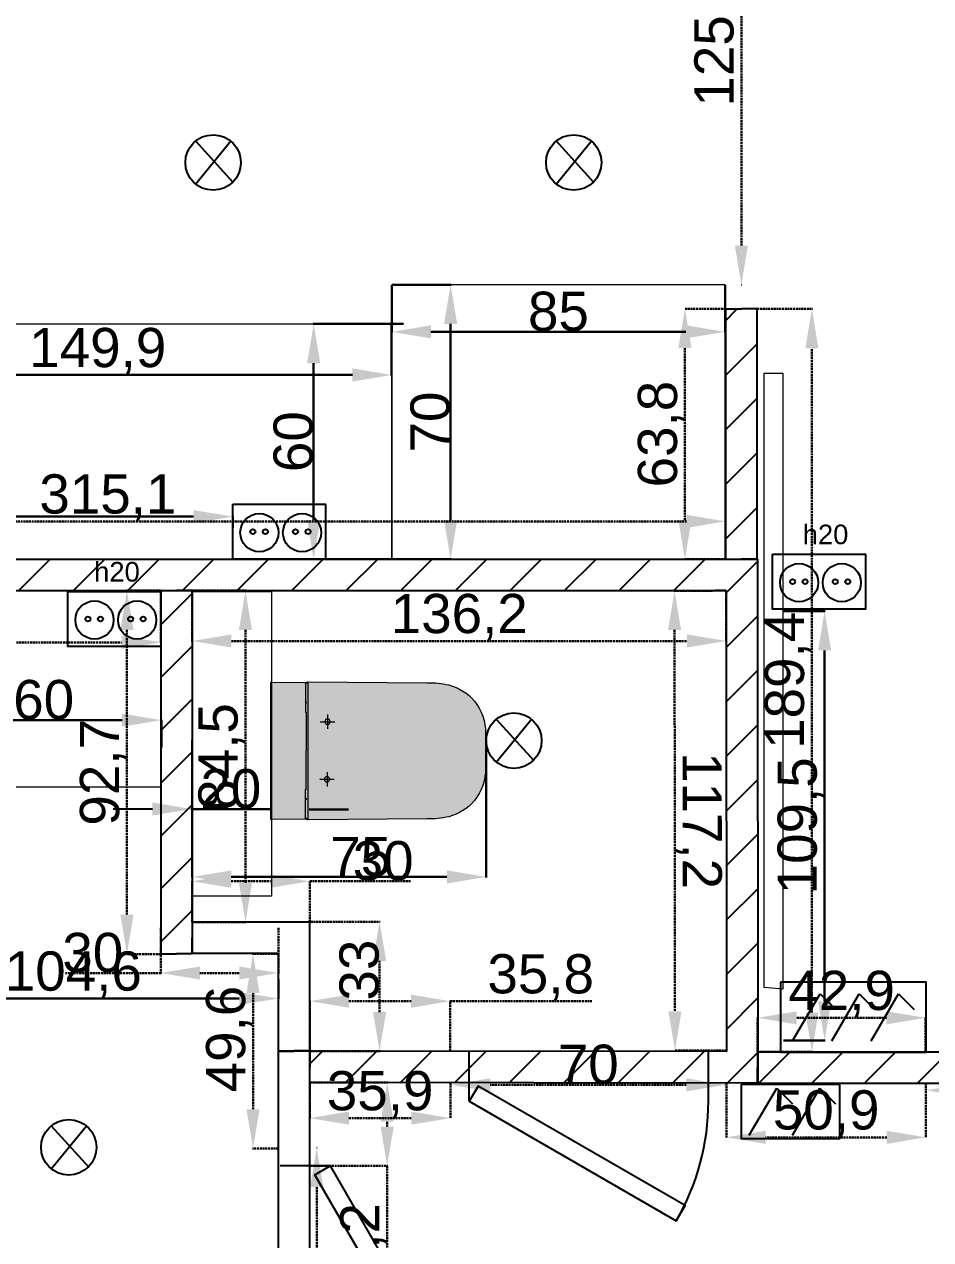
# Model space of a CAD drawing. Header units: millimetres. Extents: x -512 to 10191, y -563 to 7860.
# Drawn here: x 1442 to 3753, y 1165 to 4264 of the extents above; entities that cross this region are included whole.
import ezdxf

# ---------------------------------------------------------------- set-up
doc = ezdxf.new("R2010")
doc.units = ezdxf.units.MM
doc.linetypes.add('DASHED', pattern=[7, 5, -2, 0])
doc.layers.add('29.01.2020', color=121, linetype='Continuous')
doc.layers.add('электричество', color=210, linetype='Continuous')
doc.layers.add('мебель', color=252, linetype='Continuous', lineweight=9)
doc.layers.add('размеры', color=10, linetype='DASHED', transparency=0.5)
doc.styles.get("Standard").update_dxf_attribs({"font": 'arial.ttf'})
doc.dimstyles.new('ISO-25', dxfattribs={"dimtxt": 100, "dimasz": 100, "dimexe": 1.25, "dimexo": 0.625, "dimtad": 1, "dimdec": 1, "dimlfac": 0.1, "dimrnd": 0.1, "dimtxsty": 'Standard', "dimcen": 0, "dimadec": 0, "dimazin": 0, "dimtfac": 1, "dimtdec": 1, "dimtmove": 0, "dimatfit": 3, "dimfxl": 1, "dimlwd": 30, "dimlwe": 30, "dimarcsym": 0})

# ---------------------------------------------------------------- blocks, each defined once
blk = doc.blocks.new('*D36')
at = {"layer": 'размеры', "color": 0, "lineweight": 30, "transparency": 16777216}
for p, q in [((3271.3, 4858), (3271.9, 4858)), ((3270.6, 3700), (3270.6, 4758)), ((3271.3, 3600), (3271.9, 3600))]:
    blk.add_line(p, q, dxfattribs=at)
at = {"layer": 'размеры', "color": 0, "transparency": 16777216}
for points in [[(3254, 4758), (3287.3, 4758), (3270.6, 4858)], [(3254, 3700), (3287.3, 3700), (3270.6, 3600)]]:
    blk.add_solid(points, dxfattribs=at)
at = {"layer": 'размеры', "color": 0, "transparency": 16777216, "insert": (3209.9, 4229), "char_height": 100, "attachment_point": 5, "rotation": 90}
blk.add_mtext('125,8', dxfattribs=at)
blk = doc.blocks.new('*D42')
at = {"layer": 'мебель', "color": 0, "lineweight": 30, "transparency": 16777216}
for p, q in [((2409.4, 3500), (2178.8, 3500)), ((2180, 3400), (2180, 3000)), ((2409.4, 2900), (2178.8, 2900))]:
    blk.add_line(p, q, dxfattribs=at)
at = {"layer": 'мебель', "color": 0, "transparency": 16777216}
for points in [[(2163.3, 3400), (2196.7, 3400), (2180, 3500)], [(2163.3, 3000), (2196.7, 3000), (2180, 2900)]]:
    blk.add_solid(points, dxfattribs=at)
at = {"layer": 'мебель', "color": 0, "transparency": 16777216, "insert": (2128.3, 3200), "char_height": 100, "attachment_point": 5, "rotation": 90}
blk.add_mtext('60', dxfattribs=at)
blk = doc.blocks.new('*D44')
at = {"layer": 'мебель', "color": 0, "lineweight": 30, "transparency": 16777216}
for p, q in [((1870, 2439.4), (1870, 2088.8)), ((2620, 2439.4), (2620, 2088.8)), ((2520, 2090), (1970, 2090))]:
    blk.add_line(p, q, dxfattribs=at)
at = {"layer": 'мебель', "color": 0, "transparency": 16777216}
for points in [[(1970, 2106.7), (1970, 2073.3), (1870, 2090)], [(2520, 2106.7), (2520, 2073.3), (2620, 2090)]]:
    blk.add_solid(points, dxfattribs=at)
at = {"layer": 'мебель', "color": 0, "transparency": 16777216, "insert": (2300, 2141.5), "char_height": 100, "attachment_point": 5}
blk.add_mtext('75', dxfattribs=at)
blk = doc.blocks.new('*D53')
at = {"layer": 'мебель', "color": 0, "lineweight": 30, "transparency": 16777216}
for p, q in [((2379.2, 3599.4), (2379.2, 3478.8)), ((3229.2, 3599.4), (3229.2, 3478.8)), ((3129.2, 3480), (2479.2, 3480))]:
    blk.add_line(p, q, dxfattribs=at)
at = {"layer": 'мебель', "color": 0, "transparency": 16777216}
for points in [[(2479.2, 3496.7), (2479.2, 3463.3), (2379.2, 3480)], [(3129.2, 3496.7), (3129.2, 3463.3), (3229.2, 3480)]]:
    blk.add_solid(points, dxfattribs=at)
at = {"layer": 'мебель', "color": 0, "transparency": 16777216, "insert": (2804.2, 3531.7), "char_height": 100, "attachment_point": 5}
blk.add_mtext('85', dxfattribs=at)
blk = doc.blocks.new('*D54')
at = {"layer": 'мебель', "color": 0, "lineweight": 30, "transparency": 16777216}
for p, q in [((2379.8, 3600), (2530.4, 3600)), ((2529.2, 3500), (2529.2, 3000)), ((2379.8, 2900), (2530.4, 2900))]:
    blk.add_line(p, q, dxfattribs=at)
at = {"layer": 'мебель', "color": 0, "transparency": 16777216}
for points in [[(2512.5, 3500), (2545.9, 3500), (2529.2, 3600)], [(2512.5, 3000), (2545.9, 3000), (2529.2, 2900)]]:
    blk.add_solid(points, dxfattribs=at)
at = {"layer": 'мебель', "color": 0, "transparency": 16777216, "insert": (2477.5, 3250), "char_height": 100, "attachment_point": 5, "rotation": 90}
blk.add_mtext('70', dxfattribs=at)
blk = doc.blocks.new('*D57')
at = {"layer": 'мебель', "color": 0, "lineweight": 30, "transparency": 16777216}
for p, q in [((880, 3499.4), (880, 3368.8)), ((2378.9, 3499.4), (2378.9, 3368.8)), ((980, 3370), (2278.9, 3370))]:
    blk.add_line(p, q, dxfattribs=at)
at = {"layer": 'мебель', "color": 0, "transparency": 16777216}
for points in [[(980, 3386.7), (980, 3353.3), (880, 3370)], [(2278.9, 3386.7), (2278.9, 3353.3), (2378.9, 3370)]]:
    blk.add_solid(points, dxfattribs=at)
at = {"layer": 'мебель', "color": 0, "transparency": 16777216, "insert": (1629.4, 3430.7), "char_height": 100, "attachment_point": 5}
blk.add_mtext('149,9', dxfattribs=at)
blk = doc.blocks.new('*D64')
at = {"layer": 'мебель', "color": 0, "lineweight": 30, "transparency": 16777216}
for p, q in [((1043.9, 1829.4), (1043.9, 1778.8)), ((2090.3, 1829.4), (2090.3, 1778.8)), ((1990.3, 1780), (1143.9, 1780))]:
    blk.add_line(p, q, dxfattribs=at)
at = {"layer": 'мебель', "color": 0, "transparency": 16777216}
for points in [[(1143.9, 1796.7), (1143.9, 1763.3), (1043.9, 1780)], [(1990.3, 1796.7), (1990.3, 1763.3), (2090.3, 1780)]]:
    blk.add_solid(points, dxfattribs=at)
at = {"layer": 'мебель', "color": 0, "transparency": 16777216, "insert": (1567.1, 1840.7), "char_height": 100, "attachment_point": 5}
blk.add_mtext('104,6', dxfattribs=at)
blk = doc.blocks.new('*U115')
for p, q in [((0, 0), (0, 5)), ((24, 0), (24, 5))]:
    blk.add_line(p, q)
blk.add_lwpolyline([(0, 0), (20.78, -12), (21.66, -10.48), (0.88, 1.52)], close=True)
blk.add_arc((0, 0), 24, 330, 0)
blk = doc.blocks.new('*U87')
for p, q in [((-24, 0), (-24, 5)), ((0, 0), (0, 5))]:
    blk.add_line(p, q)
blk.add_lwpolyline([(0, 0), (-20.78, -12), (-21.66, -10.48), (-0.88, 1.52)], close=True)
blk.add_arc((0, 0), 24, 180, 210)
blk = doc.blocks.new('унитаз подвесной GAP')
at = {"layer": 'мебель', "true_color": 0xffffff}
h = blk.add_hatch(color=7, dxfattribs=at)
h.dxf.hatch_style = 1
edge = h.paths.add_edge_path()
edge.add_line((240587.7, 4751.5), (240632.2, 4752.1))
edge.add_arc((240633.5, 4881.4), 129.4, 269.4309, 308.8789)
edge.add_arc((240632.4, 4878.2), 127.5, 310.1545, 345.1501)
edge.add_arc((240558.3, 4892.3), 202.8, 346.6599, 362.3811)
edge.add_line((240761, 4900.8), (240763.8, 5206))
edge.add_arc((240762.2, 5206), 1.6, 359.6388, 449.6869)
edge.add_line((240762.2, 5207.6), (240762.7, 5299.8))
edge.add_line((240762.7, 5299.8), (240587.7, 5299.8))
edge.add_line((240587.7, 5299.8), (240412.7, 5299.8))
edge.add_line((240412.7, 5299.8), (240413.2, 5207.6))
edge.add_arc((240413.2, 5206), 1.6, 90.3131, 180.3612)
edge.add_line((240411.6, 5206), (240414.4, 4900.8))
edge.add_arc((240617, 4892.3), 202.8, 177.6189, 193.3401)
edge.add_arc((240543, 4878.2), 127.5, 194.8499, 229.8455)
edge.add_arc((240541.9, 4881.4), 129.4, 231.1211, 270.5691)
edge.add_line((240543.2, 4752.1), (240587.7, 4751.5))
at = {"layer": 'мебель'}
for p, q in [((240414.8, 5209.1), (240414.8, 5210.1)), ((240416.4, 5211.6), (240463.1, 5211.6)), ((240464.1, 5210.6), (240464.1, 5207.6)), ((240464.1, 5207.6), (240464.9, 5207.6)), ((240464.9, 5207.6), (240465, 5211.6)), ((240465, 5211.6), (240489.1, 5211.6)), ((240489.1, 5211.6), (240489.1, 5210.5)), ((240490.4, 5209.8), (240587.7, 5209.8)), ((240685, 5209.8), (240587.7, 5209.8)), ((240710.4, 5211.6), (240686.3, 5211.6)), ((240686.3, 5211.6), (240686.3, 5210.5)), ((240710.4, 5207.6), (240710.4, 5211.6)), ((240711.3, 5207.6), (240710.4, 5207.6)), ((240711.3, 5210.6), (240711.3, 5207.6)), ((240759, 5211.6), (240712.3, 5211.6)), ((240760.5, 5209.1), (240760.5, 5210.1)), ((240495.1, 5155.2), (240531.8, 5155.2)), ((240513.5, 5173.6), (240513.5, 5136.9)), ((240641.9, 5156.4), (240678.6, 5156.4)), ((240660.3, 5174.7), (240660.3, 5138))]:
    blk.add_line(p, q, dxfattribs=at)
blk.add_lwpolyline([(240587.7, 4751.5), (240632.2, 4752.1, 0.173845), (240714.7, 4780.7, 0.153895), (240755.7, 4845.5, 0.068705), (240761, 4900.8), (240763.8, 5206, 0.41446), (240762.2, 5207.6), (240762.7, 5299.8), (240587.7, 5299.8), (240412.7, 5299.8), (240413.2, 5207.6, 0.41446), (240411.6, 5206), (240414.4, 4900.8, 0.068705), (240419.7, 4845.5, 0.153895), (240460.7, 4780.7, 0.173845), (240543.2, 4752.1)], format="xyb", close=True, dxfattribs=at)
blk.add_lwpolyline([(240411.6, 5206), (240411.9, 5205.6), (240763.5, 5205.6), (240763.8, 5206)], dxfattribs=at)
for centre in [(240513.5, 5155.2), (240660.3, 5156.4)]:
    blk.add_circle(centre, 6.88, dxfattribs=at)
for centre, radius, start, end in [((240412.9, 5209.6), 1.99, 277.7947, 346.7301), ((240417.2, 5209.3), 2.46, 109.3131, 160.7778), ((240463.1, 5210.6), 1.01, 0.2284, 89.998), ((240490.3, 5211.4), 1.52, 214.8684, 272.3965), ((240685.1, 5211.4), 1.52, 267.6035, 325.1316), ((240712.3, 5210.6), 1.01, 90.002, 179.7716), ((240758.2, 5209.3), 2.46, 19.2222, 70.6869), ((240762.5, 5209.6), 1.99, 193.2699, 262.2053)]:
    blk.add_arc(centre, radius, start, end, dxfattribs=at)
blk = doc.blocks.new('*D97')
at = {"layer": 'мебель', "color": 0, "lineweight": 30, "transparency": 16777216}
for p, q in [((1768.7, 2263.2), (1668.7, 2263.4)), ((1868.7, 2263.1), (1868.7, 2264.2)), ((1868.7, 2263), (2068.7, 2262.5)), ((2068.7, 2263.1), (2068.7, 2263.7)), ((2168.7, 2262.2), (2268.7, 2262))]:
    blk.add_line(p, q, dxfattribs=at)
at = {"layer": 'мебель', "color": 0, "transparency": 16777216}
for points in [[(1768.7, 2279.9), (1768.6, 2246.5), (1868.7, 2263)], [(2168.7, 2278.9), (2168.7, 2245.6), (2068.7, 2262.5)]]:
    blk.add_solid(points, dxfattribs=at)
at = {"layer": 'мебель', "color": 0, "transparency": 16777216, "insert": (1968.8, 2314.4), "char_height": 100, "attachment_point": 5, "rotation": 359.8653}
blk.add_mtext('20', dxfattribs=at)
blk = doc.blocks.new('розетка')
at = {"layer": 'электричество'}
blk.add_lwpolyline([(-1400, 6170.8), (-1163.2, 6170.8), (-1163.2, 6030), (-1400, 6030)], close=True, dxfattribs=at)
for centre, radius in [((-1332.1, 6097.9), 48.7), ((-1223.3, 6097.9), 48.7), ((-1348.8, 6100.4), 6.4), ((-1316.8, 6100.4), 6.4), ((-1240, 6100.4), 6.4), ((-1208, 6100.4), 6.4)]:
    blk.add_circle(centre, radius, dxfattribs=at)
blk = doc.blocks.new('выключатель')
at = {"layer": 'электричество'}
for p, q in [((-1290, 5710), (-1220, 5830)), ((-1220, 5830), (-1180, 5790)), ((-1180, 5710), (-1110, 5830)), ((-1110, 5830), (-1070, 5790))]:
    blk.add_line(p, q, dxfattribs=at)
blk.add_lwpolyline([(-1310, 5840), (-1060, 5840), (-1060, 5700), (-1310, 5700)], close=True, dxfattribs=at)
blk = doc.blocks.new('тройной выключатель')
at = {"layer": 'электричество'}
for p, q in [((-1840, 5720), (-1770, 5840)), ((-1770, 5840), (-1730, 5800)), ((-1740, 5720), (-1670, 5840)), ((-1670, 5840), (-1630, 5800)), ((-1640, 5720), (-1570, 5840)), ((-1570, 5840), (-1530, 5800))]:
    blk.add_line(p, q, dxfattribs=at)
blk.add_lwpolyline([(-1870, 5870), (-1500, 5870), (-1500, 5690), (-1870, 5690)], close=True, dxfattribs=at)
blk = doc.blocks.new('лампочка')
at = {"layer": 'электричество'}
for p, q in [((-1760, 6240), (-1570, 6030)), ((-1760, 6020), (-1580, 6240))]:
    blk.add_line(p, q, dxfattribs=at)
blk.add_circle((-1670, 6130), 141.4, dxfattribs=at)
blk = doc.blocks.new('*D116')
at = {"layer": 'размеры', "color": 0, "lineweight": 30, "transparency": 16777216}
for p, q in [((2530.2, 1560), (2530.2, 1558.6)), ((3130.2, 1559.8), (2630.2, 1559.8)), ((3230.2, 1560), (3230.2, 1558.6))]:
    blk.add_line(p, q, dxfattribs=at)
at = {"layer": 'размеры', "color": 0, "transparency": 16777216}
for points in [[(2630.2, 1576.5), (2630.2, 1543.1), (2530.2, 1559.8)], [(3130.2, 1576.5), (3130.2, 1543.1), (3230.2, 1559.8)]]:
    blk.add_solid(points, dxfattribs=at)
at = {"layer": 'размеры', "color": 0, "transparency": 16777216, "insert": (2880.2, 1611.5), "char_height": 100, "attachment_point": 5}
blk.add_mtext('70', dxfattribs=at)
blk = doc.blocks.new('*D117')
at = {"layer": 'размеры', "color": 0, "lineweight": 30, "transparency": 16777216}
for p, q in [((2187.7, 1398.9), (2189.2, 1398.9)), ((2187.9, 1298.9), (2187.9, 798.9)), ((2187.7, 698.9), (2189.2, 698.9))]:
    blk.add_line(p, q, dxfattribs=at)
at = {"layer": 'размеры', "color": 0, "transparency": 16777216}
for points in [[(2171.2, 1298.9), (2204.6, 1298.9), (2187.9, 1398.9)], [(2171.2, 798.9), (2204.6, 798.9), (2187.9, 698.9)]]:
    blk.add_solid(points, dxfattribs=at)
at = {"layer": 'размеры', "color": 0, "transparency": 16777216, "insert": (2136.2, 1048.9), "char_height": 100, "attachment_point": 5, "rotation": 90}
blk.add_mtext('70', dxfattribs=at)
blk = doc.blocks.new('*D122')
at = {"layer": 'мебель', "color": 0, "lineweight": 30, "transparency": 16777216}
for p, q in [((1191.6, 2420.4), (1191.6, 2491)), ((1291.6, 2489.8), (1691.6, 2489.8)), ((1791.6, 2420.4), (1791.6, 2491))]:
    blk.add_line(p, q, dxfattribs=at)
at = {"layer": 'мебель', "color": 0, "transparency": 16777216}
for points in [[(1291.6, 2506.5), (1291.6, 2473.1), (1191.6, 2489.8)], [(1691.6, 2506.5), (1691.6, 2473.1), (1791.6, 2489.8)]]:
    blk.add_solid(points, dxfattribs=at)
at = {"layer": 'мебель', "color": 0, "transparency": 16777216, "insert": (1491.6, 2541.5), "char_height": 100, "attachment_point": 5}
blk.add_mtext('60', dxfattribs=at)
blk = doc.blocks.new('*D125')
at = {"layer": 'электричество', "color": 0, "lineweight": 30, "transparency": 16777216}
for p, q in [((105, 2980.5), (105, 3010)), ((205, 3008.8), (1873.8, 3008.8)), ((1973.8, 2980.5), (1973.8, 3010))]:
    blk.add_line(p, q, dxfattribs=at)
at = {"layer": 'электричество', "color": 0, "transparency": 16777216}
for points in [[(205, 3025.5), (205, 2992.1), (105, 3008.8)], [(1873.8, 3025.5), (1873.8, 2992.1), (1973.8, 3008.8)]]:
    blk.add_solid(points, dxfattribs=at)
at = {"layer": 'электричество', "color": 0, "transparency": 16777216, "insert": (1039.4, 3069.5), "char_height": 100, "attachment_point": 5}
blk.add_mtext('186,9', dxfattribs=at)
blk = doc.blocks.new('*D126')
at = {"layer": 'электричество', "color": 0, "lineweight": 30, "transparency": 16777216}
for p, q in [((3378.3, 2767.7), (3484.1, 2767.7)), ((3482.9, 1772.9), (3482.9, 2667.7)), ((3378.3, 1672.9), (3484.1, 1672.9))]:
    blk.add_line(p, q, dxfattribs=at)
at = {"layer": 'электричество', "color": 0, "transparency": 16777216}
for points in [[(3466.2, 2667.7), (3499.6, 2667.7), (3482.9, 2767.7)], [(3466.2, 1772.9), (3499.6, 1772.9), (3482.9, 1672.9)]]:
    blk.add_solid(points, dxfattribs=at)
at = {"layer": 'электричество', "color": 0, "transparency": 16777216, "insert": (3422.2, 2220.3), "char_height": 100, "attachment_point": 5, "rotation": 90}
blk.add_mtext('109,5', dxfattribs=at)
blk = doc.blocks.new('*D144')
at = {"layer": 'размеры', "color": 0, "lineweight": 30, "transparency": 16777216}
for p, q in [((80, 2900.6), (80, 2997.9)), ((180, 2996.7), (3130.5, 2996.7)), ((3230.5, 2900.6), (3230.5, 2997.9))]:
    blk.add_line(p, q, dxfattribs=at)
at = {"layer": 'размеры', "color": 0, "transparency": 16777216}
for points in [[(180, 3013.4), (180, 2980), (80, 2996.7)], [(3130.5, 3013.4), (3130.5, 2980), (3230.5, 2996.7)]]:
    blk.add_solid(points, dxfattribs=at)
at = {"layer": 'размеры', "color": 0, "transparency": 16777216, "insert": (1655.3, 3057.4), "char_height": 100, "attachment_point": 5}
blk.add_mtext('315,1', dxfattribs=at)
blk = doc.blocks.new('*D145')
at = {"layer": 'размеры', "color": 0, "lineweight": 30, "transparency": 16777216}
for p, q in [((3230, 3538.5), (3125.4, 3538.5)), ((3126.7, 3000), (3126.7, 3438.5)), ((3230, 2900), (3125.4, 2900))]:
    blk.add_line(p, q, dxfattribs=at)
at = {"layer": 'размеры', "color": 0, "transparency": 16777216}
for points in [[(3110, 3438.5), (3143.3, 3438.5), (3126.7, 3538.5)], [(3110, 3000), (3143.3, 3000), (3126.7, 2900)]]:
    blk.add_solid(points, dxfattribs=at)
at = {"layer": 'размеры', "color": 0, "transparency": 16777216, "insert": (3065.9, 3219.2), "char_height": 100, "attachment_point": 5, "rotation": 90}
blk.add_mtext('63,8', dxfattribs=at)
blk = doc.blocks.new('*D153')
at = {"layer": 'размеры', "color": 0, "lineweight": 30, "transparency": 16777216}
for p, q in [((3311.3, 3538.3), (3451.7, 3538.3)), ((3450.5, 1744.1), (3450.5, 3438.3)), ((3311.3, 1644.1), (3451.7, 1644.1))]:
    blk.add_line(p, q, dxfattribs=at)
at = {"layer": 'размеры', "color": 0, "transparency": 16777216}
for points in [[(3433.8, 3438.3), (3467.1, 3438.3), (3450.5, 3538.3)], [(3433.8, 1744.1), (3467.1, 1744.1), (3450.5, 1644.1)]]:
    blk.add_solid(points, dxfattribs=at)
at = {"layer": 'размеры', "color": 0, "transparency": 16777216, "insert": (3389.7, 2591.2), "char_height": 100, "attachment_point": 5, "rotation": 90}
blk.add_mtext('189,4', dxfattribs=at)
blk = doc.blocks.new('*D154')
at = {"layer": 'размеры', "color": 0, "lineweight": 30, "transparency": 16777216}
for p, q in [((1870.3, 2819.4), (1870.3, 2690.4)), ((3232, 2819.4), (3232, 2690.4)), ((1970.3, 2691.6), (3132, 2691.6))]:
    blk.add_line(p, q, dxfattribs=at)
at = {"layer": 'размеры', "color": 0, "transparency": 16777216}
for points in [[(1970.3, 2708.3), (1970.3, 2675), (1870.3, 2691.6)], [(3132, 2708.3), (3132, 2675), (3232, 2691.6)]]:
    blk.add_solid(points, dxfattribs=at)
at = {"layer": 'размеры', "color": 0, "transparency": 16777216, "insert": (2551.2, 2752.4), "char_height": 100, "attachment_point": 5}
blk.add_mtext('136,2', dxfattribs=at)
blk = doc.blocks.new('*D155')
at = {"layer": 'размеры', "color": 0, "lineweight": 30, "transparency": 16777216}
for p, q in [((3231.4, 2820), (3099, 2819.9)), ((3100.3, 2719.9), (3101.2, 1747.5)), ((3232.4, 1647.6), (3100, 1647.5))]:
    blk.add_line(p, q, dxfattribs=at)
at = {"layer": 'размеры', "color": 0, "transparency": 16777216}
for points in [[(3117, 2719.9), (3083.6, 2719.9), (3100.2, 2819.9)], [(3117.9, 1747.5), (3084.5, 1747.5), (3101.3, 1647.5)]]:
    blk.add_solid(points, dxfattribs=at)
at = {"layer": 'размеры', "color": 0, "transparency": 16777216, "insert": (3161.5, 2233.7), "char_height": 100, "attachment_point": 5, "rotation": 270.0531}
blk.add_mtext('117,2', dxfattribs=at)
blk = doc.blocks.new('*D156')
at = {"layer": 'размеры', "color": 0, "lineweight": 30, "transparency": 16777216}
for p, q in [((2170, 1646.6), (2170, 1774.4)), ((2270, 1773.2), (2428.3, 1773.1)), ((2528.3, 1646.5), (2528.3, 1774.3)), ((2528.3, 1773.1), (2889.4, 1773))]:
    blk.add_line(p, q, dxfattribs=at)
at = {"layer": 'размеры', "color": 0, "transparency": 16777216}
for points in [[(2270, 1789.8), (2270, 1756.5), (2170, 1773.2)], [(2428.3, 1789.8), (2428.3, 1756.4), (2528.3, 1773.1)]]:
    blk.add_solid(points, dxfattribs=at)
at = {"layer": 'размеры', "color": 0, "transparency": 16777216, "insert": (2758.9, 1833.7), "char_height": 100, "attachment_point": 5, "rotation": 359.9817}
blk.add_mtext('35,8', dxfattribs=at)
blk = doc.blocks.new('*D157')
at = {"layer": 'размеры', "color": 0, "lineweight": 30, "transparency": 16777216}
for p, q in [((2165.6, 1975.9), (2349.4, 1975.9)), ((2348.1, 1745.5), (2348.1, 1875.9)), ((2171.2, 1645.5), (2349.4, 1645.5))]:
    blk.add_line(p, q, dxfattribs=at)
at = {"layer": 'размеры', "color": 0, "transparency": 16777216}
for points in [[(2331.4, 1875.9), (2364.8, 1875.9), (2348.1, 1975.9)], [(2331.4, 1745.5), (2364.8, 1745.5), (2348.1, 1645.5)]]:
    blk.add_solid(points, dxfattribs=at)
at = {"layer": 'размеры', "color": 0, "transparency": 16777216, "insert": (2296.4, 1852.4), "char_height": 100, "attachment_point": 5, "rotation": 90}
blk.add_mtext('33', dxfattribs=at)
blk = doc.blocks.new('*D158')
at = {"layer": 'размеры', "color": 0, "lineweight": 30, "transparency": 16777216}
for p, q in [((1870, 1975.4), (1870, 2080.2)), ((1970, 2078.9), (2070.2, 2078.9)), ((2170.2, 1975.4), (2170.2, 2080.2)), ((2170.2, 2078.9), (2429.2, 2078.9))]:
    blk.add_line(p, q, dxfattribs=at)
at = {"layer": 'размеры', "color": 0, "transparency": 16777216}
for points in [[(1970, 2095.6), (1970, 2062.3), (1870, 2078.9)], [(2070.2, 2095.6), (2070.2, 2062.3), (2170.2, 2078.9)]]:
    blk.add_solid(points, dxfattribs=at)
at = {"layer": 'размеры', "color": 0, "transparency": 16777216, "insert": (2357.2, 2130.7), "char_height": 100, "attachment_point": 5}
blk.add_mtext('30', dxfattribs=at)
blk = doc.blocks.new('*D159')
at = {"layer": 'размеры', "color": 0, "lineweight": 30, "transparency": 16777216}
for p, q in [((1870.6, 2820), (2007.4, 2820)), ((2006.1, 2720), (2006.1, 2074.7)), ((1870.6, 1974.7), (2007.4, 1974.7))]:
    blk.add_line(p, q, dxfattribs=at)
at = {"layer": 'размеры', "color": 0, "transparency": 16777216}
for points in [[(1989.4, 2720), (2022.8, 2720), (2006.1, 2820)], [(1989.4, 2074.7), (2022.8, 2074.7), (2006.1, 1974.7)]]:
    blk.add_solid(points, dxfattribs=at)
at = {"layer": 'размеры', "color": 0, "transparency": 16777216, "insert": (1945.4, 2397.3), "char_height": 100, "attachment_point": 5, "rotation": 90}
blk.add_mtext('84,5', dxfattribs=at)
blk = doc.blocks.new('*D160')
at = {"layer": 'размеры', "color": 0, "lineweight": 30, "transparency": 16777216}
for p, q in [((580, 2819.4), (580, 2687)), ((1790.3, 2819.4), (1790.3, 2687)), ((680, 2688.2), (1690.3, 2688.2))]:
    blk.add_line(p, q, dxfattribs=at)
at = {"layer": 'размеры', "color": 0, "transparency": 16777216}
for points in [[(680, 2704.9), (680, 2671.5), (580, 2688.2)], [(1690.3, 2704.9), (1690.3, 2671.5), (1790.3, 2688.2)]]:
    blk.add_solid(points, dxfattribs=at)
at = {"layer": 'размеры', "color": 0, "transparency": 16777216, "insert": (1185.1, 2739), "char_height": 100, "attachment_point": 5}
blk.add_mtext('121', dxfattribs=at)
blk = doc.blocks.new('*D161')
at = {"layer": 'размеры', "color": 0, "lineweight": 30, "transparency": 16777216}
for p, q in [((1789.4, 2820), (1702.7, 2820)), ((1703.9, 2720), (1703.9, 1993.4)), ((1789.4, 1893.4), (1702.7, 1893.4))]:
    blk.add_line(p, q, dxfattribs=at)
at = {"layer": 'размеры', "color": 0, "transparency": 16777216}
for points in [[(1687.2, 2720), (1720.6, 2720), (1703.9, 2820)], [(1687.2, 1993.4), (1720.6, 1993.4), (1703.9, 1893.4)]]:
    blk.add_solid(points, dxfattribs=at)
at = {"layer": 'размеры', "color": 0, "transparency": 16777216, "insert": (1643.2, 2356.7), "char_height": 100, "attachment_point": 5, "rotation": 90}
blk.add_mtext('92,7', dxfattribs=at)
blk = doc.blocks.new('*D162')
at = {"layer": 'размеры', "color": 0, "lineweight": 30, "transparency": 16777216}
for p, q in [((1789.9, 1960.1), (1789.9, 1843.7)), ((2090.2, 1960.1), (2090.2, 1843.7)), ((1789.9, 1845), (1544.8, 1845)), ((1990.2, 1845), (1889.9, 1845))]:
    blk.add_line(p, q, dxfattribs=at)
at = {"layer": 'размеры', "color": 0, "transparency": 16777216}
for points in [[(1889.9, 1861.6), (1889.9, 1828.3), (1789.9, 1845)], [(1990.2, 1861.6), (1990.2, 1828.3), (2090.2, 1845)]]:
    blk.add_solid(points, dxfattribs=at)
at = {"layer": 'размеры', "color": 0, "transparency": 16777216, "insert": (1616.8, 1896.7), "char_height": 100, "attachment_point": 5}
blk.add_mtext('30', dxfattribs=at)
blk = doc.blocks.new('*D164')
at = {"layer": 'размеры', "color": 0, "lineweight": 30, "transparency": 16777216}
for p, q in [((2089.6, 1893.7), (2024.2, 1893.7)), ((2025.4, 1497.4), (2025.4, 1793.7)), ((2089.6, 1397.4), (2024.2, 1397.4))]:
    blk.add_line(p, q, dxfattribs=at)
at = {"layer": 'размеры', "color": 0, "transparency": 16777216}
for points in [[(2008.7, 1793.7), (2042.1, 1793.7), (2025.4, 1893.7)], [(2008.7, 1497.4), (2042.1, 1497.4), (2025.4, 1397.4)]]:
    blk.add_solid(points, dxfattribs=at)
at = {"layer": 'размеры', "color": 0, "transparency": 16777216, "insert": (1964.7, 1676.5), "char_height": 100, "attachment_point": 5, "rotation": 90}
blk.add_mtext('49,6', dxfattribs=at)
blk = doc.blocks.new('*D168')
at = {"layer": 'размеры', "color": 0, "lineweight": 30, "transparency": 16777216}
for p, q in [((2169.9, 1564.8), (2169.9, 1473.7)), ((2529, 1564.7), (2529, 1473.6)), ((2429, 1474.9), (2269.9, 1474.9))]:
    blk.add_line(p, q, dxfattribs=at)
at = {"layer": 'размеры', "color": 0, "transparency": 16777216}
for points in [[(2269.9, 1491.6), (2269.9, 1458.3), (2169.9, 1475)], [(2429, 1491.6), (2429, 1458.2), (2529, 1474.9)]]:
    blk.add_solid(points, dxfattribs=at)
at = {"layer": 'размеры', "color": 0, "transparency": 16777216, "insert": (2349.5, 1535.6), "char_height": 100, "attachment_point": 5, "rotation": 359.987}
blk.add_mtext('35,9', dxfattribs=at)
blk = doc.blocks.new('*D169')
at = {"layer": 'размеры', "color": 0, "lineweight": 30, "transparency": 16777216}
for p, q in [((2170.6, 1565.5), (2368.7, 1565.5)), ((2367.4, 1465.5), (2367.4, 1453.2)), ((2170.6, 1353.2), (2368.7, 1353.2)), ((2367.4, 1353.2), (2367.4, 991.5))]:
    blk.add_line(p, q, dxfattribs=at)
at = {"layer": 'размеры', "color": 0, "transparency": 16777216}
for points in [[(2350.8, 1465.5), (2384.1, 1465.5), (2367.4, 1565.5)], [(2350.8, 1453.2), (2384.1, 1453.2), (2367.4, 1353.2)]]:
    blk.add_solid(points, dxfattribs=at)
at = {"layer": 'размеры', "color": 0, "transparency": 16777216, "insert": (2306.7, 1122.3), "char_height": 100, "attachment_point": 5, "rotation": 90}
blk.add_mtext('21,2', dxfattribs=at)
blk = doc.blocks.new('*D177')
at = {"layer": 'размеры', "color": 0, "lineweight": 30, "transparency": 16777216}
for p, q in [((3741.3, 1564.3), (3741.3, 1544.7)), ((5010.6, 1563.6), (5010.6, 1544.7)), ((4910.6, 1545.9), (3841.3, 1545.9))]:
    blk.add_line(p, q, dxfattribs=at)
at = {"layer": 'размеры', "color": 0, "transparency": 16777216}
for points in [[(3841.3, 1562.6), (3841.3, 1529.3), (3741.3, 1545.9)], [(4910.6, 1562.6), (4910.6, 1529.3), (5010.6, 1545.9)]]:
    blk.add_solid(points, dxfattribs=at)
at = {"layer": 'размеры', "color": 0, "transparency": 16777216, "insert": (4376, 1606.6), "char_height": 100, "attachment_point": 5}
blk.add_mtext('126,9', dxfattribs=at)
blk = doc.blocks.new('*D178')
at = {"layer": 'размеры', "color": 0, "lineweight": 30, "transparency": 16777216}
for p, q in [((3232.3, 1563.4), (3232.3, 1424.7)), ((3741.3, 1564.3), (3741.3, 1424.7)), ((3641.3, 1425.9), (3332.3, 1425.9))]:
    blk.add_line(p, q, dxfattribs=at)
at = {"layer": 'размеры', "color": 0, "transparency": 16777216}
for points in [[(3332.3, 1442.6), (3332.3, 1409.3), (3232.3, 1425.9)], [(3641.3, 1442.6), (3641.3, 1409.3), (3741.3, 1425.9)]]:
    blk.add_solid(points, dxfattribs=at)
at = {"layer": 'размеры', "color": 0, "transparency": 16777216, "insert": (3486.8, 1486.7), "char_height": 100, "attachment_point": 5}
blk.add_mtext('50,9', dxfattribs=at)
blk = doc.blocks.new('*D179')
at = {"layer": 'размеры', "color": 0, "lineweight": 30, "transparency": 16777216}
for p, q in [((3311.9, 1644.8), (3311.9, 1731.9)), ((3411.9, 1730.7), (3640.4, 1730.7)), ((3740.4, 1645), (3740.4, 1731.9))]:
    blk.add_line(p, q, dxfattribs=at)
at = {"layer": 'размеры', "color": 0, "transparency": 16777216}
for points in [[(3411.9, 1747.3), (3411.9, 1714), (3311.9, 1730.7)], [(3640.4, 1747.3), (3640.4, 1714), (3740.4, 1730.7)]]:
    blk.add_solid(points, dxfattribs=at)
at = {"layer": 'размеры', "color": 0, "transparency": 16777216, "insert": (3526.2, 1791.4), "char_height": 100, "attachment_point": 5}
blk.add_mtext('42,9', dxfattribs=at)

msp = doc.modelspace()

# ---------------------------------------------------------------- hatches: boundary and pattern name
at = {"layer": '29.01.2020'}
h = msp.add_hatch(dxfattribs=at)
h.set_pattern_fill('ANSI31', color=256, scale=31)
h.paths.add_polyline_path([(3310.64, 3538.29), (3230.64, 3538.29), (3230.64, 2900), (3310.64, 2900)])
h = msp.add_hatch(dxfattribs=at)
h.set_pattern_fill('ANSI31', color=256, scale=31)
h.paths.add_polyline_path([(580, 2900), (580, 2820), (3231.98, 2820), (3232.29, 1644.48), (2170.01, 1645.44), (2169.94, 1565.44), (3311.89, 1564.41), (3311.89, 1644.22), (3311.96, 2900)])
h.paths.add_polyline_path([(2170.22, 1974.79), (1870, 1974.79), (1870, 1894.79), (2090.22, 1894.79), (2090.22, 1646.15), (2170.22, 1646.15)], flags=16)
h.paths.add_polyline_path([(2170.22, 1974.79), (1869.95, 1974.79), (1869.95, 1894.79), (2090.22, 1894.79), (2090.22, 1646.15), (2170.22, 1646.15)], flags=17)
h.paths.add_polyline_path([(2240.18, 946.26), (2240.18, 1151.65), (2034.11, 1151.65), (2034.11, 946.26)], flags=9)
h = msp.add_hatch(dxfattribs=at)
h.set_pattern_fill('ANSI31', color=256, scale=30)
h.paths.add_polyline_path([(1790, 1893.81), (1870, 1893.81), (1870, 2820), (1790, 2820)])
h = msp.add_hatch(dxfattribs=at)
h.set_pattern_fill('ANSI31', color=256, scale=30)
h.paths.add_polyline_path([(6569.19, 1644.22), (3311.89, 1644.22), (3311.89, 1564.22), (6569.19, 1564.22)])

# ---------------------------------------------------------------- linework, layer by layer
for p, q in [((3230.64, 2900), (3230.64, 3538.29)), ((3230.64, 3538.29), (3270.64, 3538.29)), ((3310.64, 3538.29), (3270.64, 3538.29)), ((3310.64, 2900), (3310.64, 3538.29)), ((580, 2900), (3311.96, 2900)), ((3230.64, 2900), (3270.64, 2900)), ((3310.64, 2900), (3270.64, 2900)), ((3311.96, 2900), (3312.31, 1564.41)), ((580, 2820), (3231.98, 2820)), ((1790, 2820), (1830, 2820)), ((1790, 2820), (1790, 1893.81)), ((1870, 2820), (1830, 2820)), ((1870, 2820), (1870, 1893.81)), ((3231.98, 2820), (3232.29, 1644.48)), ((2170.22, 1974.79), (1869.95, 1974.79)), ((1869.95, 1974.79), (1869.95, 1934.79)), ((2170.22, 1645.93), (2170.22, 1974.79)), ((1869.95, 1894.79), (1869.95, 1934.79)), ((1790, 1893.81), (1830, 1893.81)), ((1870, 1893.81), (1830, 1893.81)), ((2090.22, 1894.79), (1869.95, 1894.79)), ((2090.22, 1645.93), (2090.22, 1894.79)), ((2090, 80), (2090, 1646.15)), ((2090, 1646.15), (2130, 1646.15)), ((2090.22, 1645.93), (2130.22, 1645.93)), ((2170, 1646.15), (2130, 1646.15)), ((2170.22, 1645.93), (2130.22, 1645.93)), ((2170.01, 1645.44), (2169.98, 1605.44)), ((2170, 80), (2170, 1646.15)), ((3232.29, 1644.48), (2170.01, 1645.44)), ((3311.89, 1644.22), (3311.89, 1604.22)), ((3311.89, 1644.22), (6569.19, 1644.22)), ((2169.94, 1565.44), (2169.98, 1605.44)), ((3311.89, 1564.22), (3311.89, 1604.22)), ((3312.31, 1564.41), (2169.94, 1565.44)), ((3311.89, 1564.22), (6569.19, 1564.22))]:
    msp.add_line(p, q, dxfattribs=at)
at = {"layer": 'мебель'}
for points in [[(3229.19, 3600), (2379.19, 3600), (2379.19, 2900), (3229.19, 2900)], [(2378.89, 2900), (880, 2900), (880, 3500), (2378.89, 3500)], [(3328.42, 3374.94), (3376.6, 3374.94), (3376.6, 1803.86), (3328.42, 1808.17)], [(1191.6, 2819.79), (1191.6, 2319.79), (1791.6, 2319.79), (1791.6, 2819.79)], [(1871.02, 2817.92), (2072.25, 2817.92), (2072.25, 2041.11), (1871.02, 2041.11)]]:
    msp.add_lwpolyline(points, close=True, dxfattribs=at)

# ---------------------------------------------------------------- block references
at = {"layer": '29.01.2020', "xscale": 25.4, "yscale": 25.4, "zscale": 25.4}
msp.add_blockref('*U115', (2576.94, 1518.01), dxfattribs=at)
at = {"layer": '29.01.2020', "xscale": 25.4, "yscale": 25.4, "zscale": 25.4, "rotation": 90}
msp.add_blockref('*U87', (2222, 1353), dxfattribs=at)
at = {"layer": 'мебель', "xscale": -1, "rotation": 90}
msp.add_blockref('унитаз подвесной GAP', (7370.52, 242999.28), dxfattribs=at)
at = {"layer": 'электричество', "xscale": 0.5, "yscale": 0.5, "zscale": 0.5}
for p in [(2758.65, 846.81), (3678.18, 846.81), (3525.56, -627.45), (2390.57, -1664.5)]:
    msp.add_blockref('лампочка', p, dxfattribs=at)
at = {"layer": 'электричество'}
for name, p in [('розетка', (3373.71, -3130)), ('розетка', (4750, -3257.47)), ('розетка', (2953.28, -3352.72)), ('тройной выключатель', (5241.32, -4047.89)), ('выключатель', (4580.73, -4278.26))]:
    msp.add_blockref(name, p, dxfattribs=at)

# ---------------------------------------------------------------- texts
at = {"layer": 'электричество', "char_height": 50, "attachment_point": 1}
for insert in [(3426.94, 2988.43), (1620.22, 2893.17)]:
    msp.add_mtext_dynamic_manual_height_columns('\\pxi-1,l1;h20', width=80, gutter_width=12.5, heights=[40], dxfattribs=dict(at, insert=insert))

# ---------------------------------------------------------------- dimensions: what is measured, and where the dimension line sits
at = {"layer": 'мебель'}
for base, p1, p2, picture, middle in [((2379.19, 3480), (3229.19, 3600), (2379.19, 3600), '*D53', (2804.19, 3531.68)), ((2378.89, 3370), (880, 3500), (2378.89, 3500), '*D57', (1629.44, 3430.72)), ((1791.6, 2489.79), (1191.6, 2419.79), (1791.6, 2419.79), '*D122', (1491.6, 2541.47)), ((1043.86, 1780), (2090.34, 1830), (1043.86, 1830), '*D64', (1567.1, 1840.72))]:
    dim = msp.add_linear_dim(base=base, p1=p1, p2=p2, dimstyle='ISO-25', dxfattribs=at)
    dim.commit()
    dim.dimension.update_dxf_attribs({"geometry": picture, "text_midpoint": middle})
for base, p1, p2, angle, picture, middle in [((2529.19, 2900), (2379.19, 3600), (2379.19, 2900), 90, '*D54', (2477.51, 3250)), ((2180, 2900), (2410, 3500), (2410, 2900), 90, '*D42', (2128.32, 3200)), ((2068.69, 2262.48), (1868.69, 2262.48), (2068.69, 2262.48), 179.86532, '*D97', (1968.81, 2314.4))]:
    dim = msp.add_linear_dim(base=base, p1=p1, p2=p2, angle=angle, dimstyle='ISO-25', dxfattribs=at)
    dim.commit()
    dim.dimension.update_dxf_attribs({"geometry": picture, "text_midpoint": middle})
dim = msp.add_linear_dim(base=(1870, 2090), p1=(2620, 2440), p2=(1870, 2440), dimstyle='ISO-25', dxfattribs=at)
dim.commit()
dim.dimension.update_dxf_attribs({"geometry": '*D44', "text_midpoint": (2300, 2090), "dimtype": 160})
at = {"layer": 'размеры'}
for base, p1, p2, picture, middle in [((3270.65, 4857.99), (3270.65, 3600), (3270.65, 4857.99), '*D36', (3209.93, 4228.99)), ((3126.66, 3538.45), (3230.64, 2900), (3230.64, 3538.45), '*D145', (3065.94, 3219.22)), ((3450.46, 3538.29), (3310.64, 1644.12), (3310.64, 3538.29), '*D153', (3389.74, 2591.21)), ((1703.9, 1893.4), (1790, 2820), (1790, 1893.4), '*D161', (1643.18, 2356.7)), ((2006.11, 1974.68), (1870, 2820), (1870, 1974.68), '*D159', (1945.39, 2397.34)), ((2187.91, 698.92), (2187.07, 1398.92), (2187.07, 698.92), '*D117', (2136.22, 1048.92))]:
    dim = msp.add_linear_dim(base=base, p1=p1, p2=p2, angle=90, dimstyle='ISO-25', dxfattribs=at)
    dim.commit()
    dim.dimension.update_dxf_attribs({"geometry": picture, "text_midpoint": middle})
for base, p1, p2, picture, middle in [((3230.51, 2996.69), (80, 2900), (3230.51, 2899.96), '*D144', (1655.25, 3057.41)), ((1790.25, 2688.21), (580, 2820), (1790.25, 2820), '*D160', (1185.13, 2739.04)), ((3231.98, 2691.63), (1870.34, 2820), (3231.98, 2820), '*D154', (2551.16, 2752.35)), ((3740.45, 1730.66), (3311.89, 1644.22), (3740.45, 1644.36), '*D179', (3526.17, 1791.38)), ((2530.16, 1559.81), (3230.16, 1560.65), (2530.16, 1560.65), '*D116', (2880.16, 1611.49))]:
    dim = msp.add_linear_dim(base=base, p1=p1, p2=p2, dimstyle='ISO-25', dxfattribs=at)
    dim.commit()
    dim.dimension.update_dxf_attribs({"geometry": picture, "text_midpoint": middle})
for p1, p2, distance, picture, middle in [((3231.98, 2820), (3233.07, 1647.62), -131.78, '*D155', (3161.47, 2233.74)), ((2529, 1565.35), (2169.94, 1565.44), 90.47, '*D168', (2349.47, 1535.64))]:
    dim = msp.add_aligned_dim(p1=p1, p2=p2, distance=distance, dimstyle='ISO-25', dxfattribs=at)
    dim.commit()
    dim.dimension.update_dxf_attribs({"geometry": picture, "text_midpoint": middle})
for base, p1, p2, picture, middle in [((1869.95, 2078.94), (2170.22, 1974.82), (1869.95, 1974.82), '*D158', (2357.18, 2078.94)), ((1789.88, 1844.96), (2090.22, 1960.75), (1789.88, 1960.75), '*D162', (1616.84, 1844.96)), ((3741.31, 1545.92), (5010.65, 1564.22), (3741.31, 1564.89), '*D177', (4375.98, 1545.92))]:
    dim = msp.add_linear_dim(base=base, p1=p1, p2=p2, dimstyle='ISO-25', dxfattribs=at)
    dim.commit()
    dim.dimension.update_dxf_attribs({"geometry": picture, "text_midpoint": middle, "dimtype": 160})
for base, p1, p2, angle, picture, middle, dimtype in [((2348.11, 1975.87), (2170.53, 1645.5), (2165.02, 1975.87), 90, '*D157', (2348.11, 1852.36), 160), ((2025.41, 1893.73), (2090.22, 1397.44), (2090.22, 1893.73), 90, '*D164', (2025.41, 1676.5), 160), ((2170.04, 1773.18), (2528.25, 1645.89), (2170, 1646.01), 179.98169, '*D156', (2758.86, 1772.99), 161), ((2367.43, 1565.47), (2170, 1353.17), (2170, 1565.47), 90, '*D169', (2367.43, 1122.33), 160)]:
    dim = msp.add_linear_dim(base=base, p1=p1, p2=p2, angle=angle, dimstyle='ISO-25', dxfattribs=at)
    dim.commit()
    dim.dimension.update_dxf_attribs({"geometry": picture, "text_midpoint": middle, "dimtype": dimtype})
dim = msp.add_linear_dim(base=(3232.31, 1425.94), p1=(3741.31, 1564.89), p2=(3232.31, 1564.05), dimstyle='ISO-25', override={"dimtmove": 1}, dxfattribs=at)
dim.commit()
dim.dimension.update_dxf_attribs({"geometry": '*D178', "text_midpoint": (3486.81, 1486.66)})
at = {"layer": 'электричество'}
dim = msp.add_linear_dim(base=(1973.79, 3008.8), p1=(104.96, 2979.88), p2=(1973.79, 2979.88), dimstyle='ISO-25', dxfattribs=at)
dim.commit()
dim.dimension.update_dxf_attribs({"geometry": '*D125', "text_midpoint": (1039.38, 3069.52)})
dim = msp.add_linear_dim(base=(3482.89, 2767.74), p1=(3377.66, 1672.95), p2=(3377.66, 2767.74), angle=90, dimstyle='ISO-25', dxfattribs=at)
dim.commit()
dim.dimension.update_dxf_attribs({"geometry": '*D126', "text_midpoint": (3422.17, 2220.34)})

doc.saveas('drawing.dxf')
